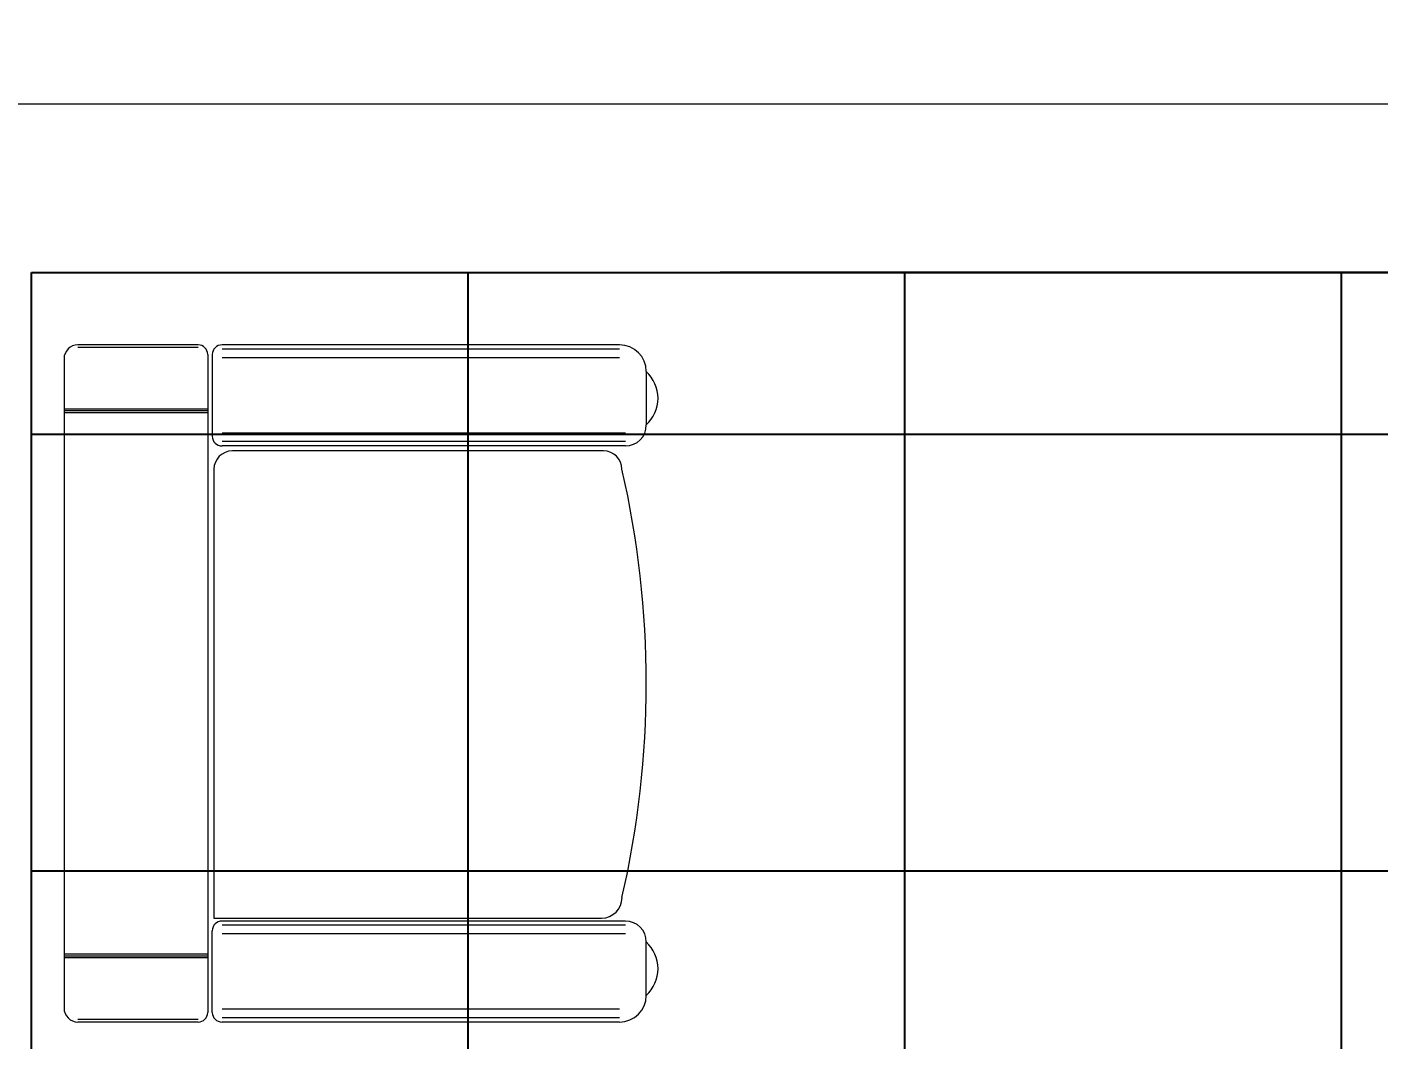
# Model space of a CAD drawing. Extents: x -509638 to 57327, y -29287 to 19916.
# Drawn here: x 3344 to 5202, y 7555 to 8946 of the extents above; entities that cross this region are included whole.
import ezdxf
from ezdxf import colors
from ezdxf.entities.mleader import LeaderData, LeaderLine
from ezdxf.math import Vec2, Vec3

# ---------------------------------------------------------------- set-up
doc = ezdxf.new("R2010")
doc.units = 0
doc.header["$LTSCALE"] = 0.25
doc.linetypes.add('DASHDOT', pattern=[25.4, 12.7, -6.35, 0, -6.35])
doc.layers.add('01-First Floor$0$FALSE CEILING', color=251, linetype='Continuous')
for name, color, linetype, lineweight in [('01-First Floor$0$LOADING', 253, 'Continuous', 5), ('01-First Floor$0$Walls', 251, 'Continuous', 5), ('E-LITE-CLNG-CNDT', 6, 'DASHDOT', 35), ('E-POWR-TEXT', 6, 'Continuous', 25)]:
    doc.layers.add(name, color=color, linetype=linetype, lineweight=lineweight)
doc.styles.add('DC_Elc_Romans', font='elc_romans.shx', dxfattribs={"width": 0.7})

# ---------------------------------------------------------------- blocks, each defined once
blk = doc.blocks.new('01-First Floor$0$single seat')
at = {"layer": '01-First Floor$0$LOADING'}
for p, q in [((-972558.1, -381684), (-972723.2, -381684)), ((-971978.9, -381684), (-972525.2, -381684)), ((-972742.2, -381703.1), (-972742.2, -382595.5)), ((-972558.1, -381687.4), (-972723.2, -381687.4)), ((-972544.8, -381697.3), (-972544.8, -382601.1)), ((-972538.5, -381697.3), (-972538.5, -381809.5)), ((-971978.9, -381689.9), (-972525.2, -381689.9)), ((-971978.9, -381701.7), (-972525.2, -381701.7)), ((-971942.2, -381720.6), (-971942.2, -381794)), ((-972544.8, -381772.1), (-972742.2, -381772.1)), ((-972544.8, -381774.6), (-972742.2, -381774.6)), ((-972544.8, -381777.1), (-972742.2, -381777.1)), ((-971971, -381805.1), (-972525.2, -381805.1)), ((-971971, -381816.9), (-972525.2, -381816.9)), ((-971971, -381822.8), (-972525.2, -381822.8)), ((-972001, -381829.5), (-972511, -381829.5)), ((-972536.4, -381854.9), (-972536.4, -382471.4)), ((-972536.4, -382471.4), (-972003.7, -382471.4)), ((-971971, -382475.4), (-972525.2, -382475.4)), ((-971971, -382481.3), (-972525.2, -382481.3)), ((-972538.5, -382600.9), (-972538.5, -382488.7)), ((-971971, -382493.1), (-972525.2, -382493.1)), ((-971942.2, -382577.6), (-971942.2, -382504.2)), ((-972544.8, -382521), (-972742.2, -382521)), ((-972544.8, -382523.6), (-972742.2, -382523.6)), ((-972544.8, -382526.1), (-972742.2, -382526.1)), ((-971978.9, -382596.4), (-972525.2, -382596.4)), ((-972558.1, -382610.8), (-972723.2, -382610.8)), ((-972558.1, -382614.2), (-972723.2, -382614.2)), ((-971978.9, -382608.3), (-972525.2, -382608.3)), ((-971978.9, -382614.2), (-972525.2, -382614.2))]:
    blk.add_line(p, q, dxfattribs=at)
for centre, radius, start, end in [((-972723.2, -381703.1), 19.1, 90, 180), ((-972558.1, -381697.3), 13.3, 0, 90), ((-972525.2, -381697.3), 13.3, 90, 180), ((-971978.9, -381720.6), 36.6, 0, 90), ((-971976, -381757.3), 49.9, 312.6462, 47.3538), ((-971971, -381794), 28.8, 270, 0), ((-972525.2, -381809.5), 13.3, 180, 270), ((-972511, -381854.9), 25.3, 90, 180), ((-972001, -381854.9), 25.3, 0, 90), ((-973252.2, -382149.1), 1310, 347.0217, 12.9783), ((-972003.7, -382443.3), 28.1, 270, 0), ((-972525.2, -382488.7), 13.3, 90, 180), ((-971971, -382504.2), 28.8, 0, 90), ((-971976, -382540.9), 49.9, 312.6462, 47.3538), ((-971978.9, -382577.6), 36.6, 270, 0), ((-972723.2, -382595.1), 19.1, 180, 270), ((-972558.1, -382600.9), 13.3, 270, 0), ((-972525.2, -382600.9), 13.3, 180, 270)]:
    blk.add_arc(centre, radius, start, end, dxfattribs=at)
blk = doc.blocks.new('01-First Floor')
at = {"layer": '01-First Floor$0$FALSE CEILING', "linetype": 'Continuous'}
for p, q in [((3950.4, 6586.9), (3950.4, 8609.1)), ((4550.4, 6586.9), (4550.4, 8609.1)), ((5150.4, 6586.9), (5150.4, 8609.1)), ((3350.4, 8386.9), (8296.4, 8386.9)), ((3350.4, 7786.9), (8296.4, 7786.9))]:
    blk.add_line(p, q, dxfattribs=at)
at = {"layer": '01-First Floor$0$FALSE CEILING'}
blk.add_lwpolyline([(3350.4, 8609.1), (8296.4, 8609.1), (8296.4, 6586.9), (3350.4, 6586.9)], close=True, dxfattribs=at)
at = {"layer": '01-First Floor$0$Walls'}
for p, q in [((6036.2, 8840), (-1414, 8840)), ((5386, 8610), (3350.4, 8609.1, 0)), ((3350.4, 8609.1), (3350.4, 6586.9))]:
    blk.add_line(p, q, dxfattribs=at)
at = {"layer": '01-First Floor$0$LOADING'}
blk.add_blockref('01-First Floor$0$single seat', (976137.3, 390193.5, -0.1), dxfattribs=at)

msp = doc.modelspace()

# ---------------------------------------------------------------- block references
at = {"layer": 'E-LITE-CLNG-CNDT'}
msp.add_blockref('01-First Floor', (0, 0), dxfattribs=at)

# ---------------------------------------------------------------- leaders
at = {"layer": 'E-POWR-TEXT'}
ml = msp.add_multileader_mtext('Standard', dxfattribs=at)
ml.set_content('CABLE TRAY FOR\\PLOW CURRENT DATA\\PCABLES ', color=256, style='DC_Elc_Romans')
ml.set_leader_properties(color=45)
ml.build(insert=Vec2(0, 0))
ml.multileader.update_dxf_attribs({"dogleg_length": 2, "arrow_head_size": 200, "scale": 100})
ctx = ml.context
ctx.base_point, ctx.scale, ctx.char_height, ctx.arrow_head_size, ctx.landing_gap_size, ctx.plane_origin = Vec3(18126.9, 14096.1, 0), 100, 200, 200, 200, Vec3(23718, 13910, 0)
ctx.text_align_type = 2
notes = []
notes.append((ctx, [(1, (1, 1, 0), (20758.2, 14096.1, 0), (-1, 0), 84.7, [(2, [(24915.6, 6890, 0)], 0, [])])]))
ctx.mtext.insert, ctx.mtext.width, ctx.mtext.alignment, ctx.mtext.flow_direction = Vec3(20473.5, 14196.1, 0), 5291.736, 3, 5
ml = msp.add_multileader_mtext('Standard', dxfattribs=at)
ml.set_content('CABLE TRAY  FOR POWER \\PFEEDER AND HOME RUN', color=256, style='DC_Elc_Romans')
ml.set_leader_properties(color=45)
ml.build(insert=Vec2(0, 0))
ml.multileader.update_dxf_attribs({"dogleg_length": 2, "arrow_head_size": 200, "scale": 100})
ctx = ml.context
ctx.base_point, ctx.scale, ctx.char_height, ctx.arrow_head_size, ctx.landing_gap_size, ctx.plane_origin = Vec3(16549.3, 11855.7), 100, 200, 200, 200, Vec3(22780.5, 11669.5)
ctx.text_align_type = 2
notes.append((ctx, [(1, (1, 1, 0), (19820.7, 11855.7), (-1, 0), 84.7, [(2, [(23365.6, 3890)], 0, [])])]))
ctx.mtext.insert, ctx.mtext.width, ctx.mtext.alignment, ctx.mtext.flow_direction = Vec3(19536, 11955.7), 5291.736, 3, 5
for ctx, leaders in notes:
    for number, flags, end, landing, length, lines in leaders:
        leader = LeaderData()
        leader.index, (leader.has_last_leader_line, leader.has_dogleg_vector, leader.attachment_direction) = number, flags
        leader.last_leader_point, leader.dogleg_vector, leader.dogleg_length = Vec3(end), Vec3(landing), length
        for number, points, colour, breaks in lines:
            line = LeaderLine()
            line.index, line.vertices, line.color, line.breaks = number, Vec3.list(points), colors.encode_raw_color(colour), breaks
            leader.lines.append(line)
        ctx.leaders.append(leader)

doc.saveas('drawing.dxf')
